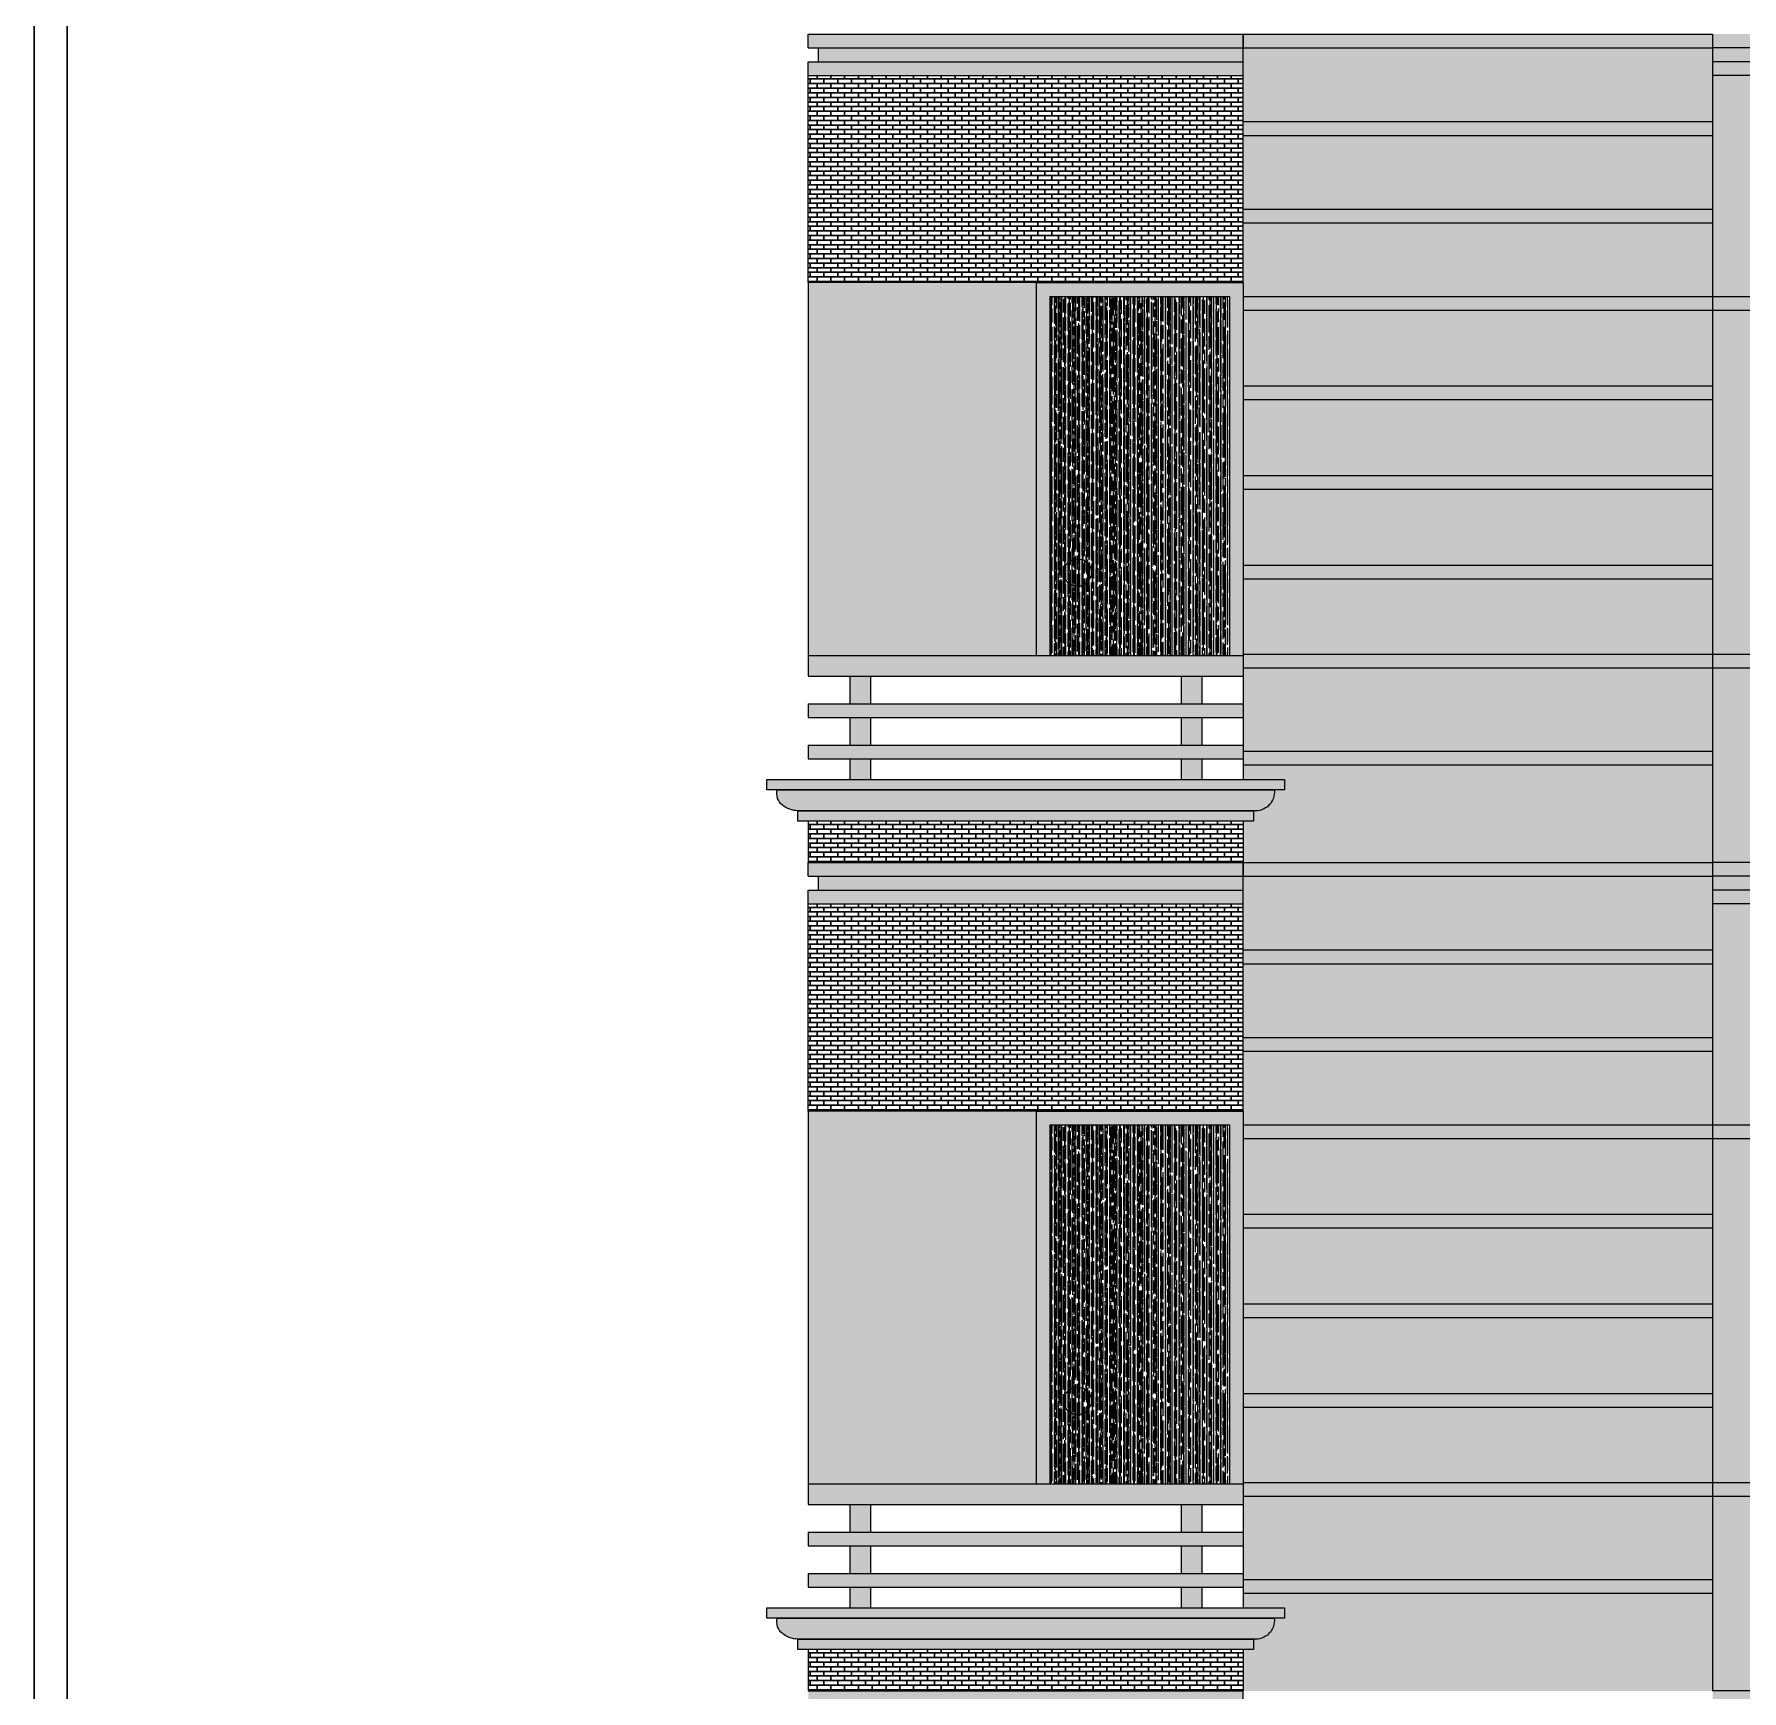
# Model space of a CAD drawing. Header units: inches. Extents: x -159432 to -126829, y -44881 to -40109.
# Drawn here: x -155936.7 to -155689.3, y -42388.6 to -42148.6 of the extents above; entities that cross this region are included whole.
import ezdxf

# ---------------------------------------------------------------- set-up
doc = ezdxf.new("R2010")
doc.units = ezdxf.units.IN
doc.header["$LTSCALE"] = 10
doc.header["$MEASUREMENT"] = 0
doc.linetypes.add('Solid', pattern=[0])
doc.layers.get('0').update_dxf_attribs({"color": 140, "lineweight": 25})
for name, color, linetype, lineweight in [('door', 123, 'Continuous', 25), ('ELEVATION', 153, 'Continuous', 25), ('FRAME', 4, 'Continuous', 13), ('H', 8, 'Continuous', 15), ('h2', 165, 'Continuous', 30), ('line', 134, 'Continuous', 30), ('RAIL', 134, 'Continuous', 30)]:
    doc.layers.add(name, color=color, linetype=linetype, lineweight=lineweight)
doc.layers.add('WAL', color=7, linetype='Continuous')
pattern_1 = [(180, (-308479.2917, -617.88014), (-2e-15, 0.66675), []), (90, (-308479.2917, -617.8801), (1, 0.66675), [0.66675, -0.66675])]
pattern_2 = [(180, (-308479.2917, -497.88014), (-2e-15, 0.66675), []), (90, (-308479.2917, -497.8801), (1, 0.66675), [0.66675, -0.66675])]

msp = doc.modelspace()

# ---------------------------------------------------------------- hatches: boundary and pattern name
at = {"ltscale": 2, "true_color": 0xff6461}
h = msp.add_hatch(color=11, dxfattribs=at)
h.set_gradient(color1=(162, 54, 32), color2=(214, 74, 46), one_color=1, tint=0.51)
h.paths.add_polyline_path([(-155824.55844, -42238.58976), (-155791.55844, -42238.58976), (-155791.55844, -42184.58976), (-155824.55828, -42184.58976)])
h = msp.add_hatch(color=11, dxfattribs=at)
h.set_gradient(color1=(159, 78, 145), color2=(173, 88, 158), one_color=1, tint=0.51)
h.paths.add_polyline_path([(-155693.55844, -42238.44568), (-155681.55844, -42238.44568), (-155681.55844, -42188.58682), (-155693.55844, -42188.58681)])
h.paths.add_polyline_path([(-155545.55844, -42216.44265), (-155545.55844, -42238.44561), (-155521.55844, -42238.44561), (-155521.55844, -42216.44265)])
h = msp.add_hatch(color=11, dxfattribs=at)
h.set_gradient(color1=(162, 54, 32), color2=(214, 74, 46), one_color=1, tint=0.51)
h.paths.add_polyline_path([(-155824.55853, -42241.58976), (-155761.55853, -42241.58976), (-155761.55844, -42238.58976), (-155824.55844, -42238.58976)])
h = msp.add_hatch(color=11, dxfattribs=at)
h.set_gradient(color1=(162, 54, 32), color2=(214, 74, 46), one_color=1, tint=0.51)
h.paths.add_polyline_path([(-155815.55853, -42241.58976), (-155815.55864, -42245.58976), (-155818.55864, -42245.58976), (-155818.55853, -42241.58976)])
h.paths.add_polyline_path([(-155815.5587, -42247.58976), (-155815.55882, -42251.58976), (-155818.55882, -42251.58976), (-155818.5587, -42247.58976)])
h.paths.add_polyline_path([(-155818.55888, -42253.58976), (-155815.55888, -42253.58976), (-155815.55896, -42256.57008), (-155818.55896, -42256.56999)])
h.paths.add_polyline_path([(-155770.55865, -42245.58976), (-155770.55853, -42241.58976), (-155767.55853, -42241.58976), (-155767.55865, -42245.58976)])
h.paths.add_polyline_path([(-155770.5587, -42247.58976), (-155767.5587, -42247.58976), (-155767.55882, -42251.58976), (-155770.55882, -42251.58976)])
h.paths.add_polyline_path([(-155767.55888, -42253.58976), (-155767.55897, -42256.57148), (-155770.55897, -42256.57139), (-155770.55888, -42253.58976)])
h = msp.add_hatch(color=11, dxfattribs=at)
h.set_gradient(color1=(162, 54, 32), color2=(214, 74, 46), one_color=1, tint=0.51)
h.paths.add_polyline_path([(-155824.5587, -42247.58976), (-155761.5587, -42247.58976), (-155761.55865, -42245.58976), (-155824.55864, -42245.58976)])
h.paths.add_polyline_path([(-155824.55888, -42253.58976), (-155761.55888, -42253.58976), (-155761.55882, -42251.58976), (-155824.55882, -42251.58976)])
h = msp.add_hatch(color=11, dxfattribs=at)
h.set_gradient(color1=(162, 54, 32), color2=(214, 74, 46), one_color=1, tint=0.51)
h.paths.add_polyline_path([(-155824.55844, -42358.58976), (-155791.55844, -42358.58976), (-155791.55844, -42304.58976), (-155824.55828, -42304.58976)])
h = msp.add_hatch(color=11, dxfattribs=at)
h.set_gradient(color1=(159, 78, 145), color2=(173, 88, 158), one_color=1, tint=0.51)
h.paths.add_polyline_path([(-155693.55844, -42358.44568), (-155681.55844, -42358.44568), (-155681.55844, -42308.58682), (-155693.55844, -42308.58681)])
h.paths.add_polyline_path([(-155545.55844, -42336.44265), (-155545.55844, -42358.44561), (-155521.55844, -42358.44561), (-155521.55844, -42336.44265)])
h = msp.add_hatch(color=11, dxfattribs=at)
h.set_gradient(color1=(162, 54, 32), color2=(214, 74, 46), one_color=1, tint=0.51)
h.paths.add_polyline_path([(-155824.55853, -42361.58976), (-155761.55853, -42361.58976), (-155761.55844, -42358.58976), (-155824.55844, -42358.58976)])
h = msp.add_hatch(color=11, dxfattribs=at)
h.set_gradient(color1=(162, 54, 32), color2=(214, 74, 46), one_color=1, tint=0.51)
h.paths.add_polyline_path([(-155815.55853, -42361.58976), (-155815.55864, -42365.58976), (-155818.55864, -42365.58976), (-155818.55853, -42361.58976)])
h.paths.add_polyline_path([(-155815.5587, -42367.58976), (-155815.55882, -42371.58976), (-155818.55882, -42371.58976), (-155818.5587, -42367.58976)])
h.paths.add_polyline_path([(-155818.55888, -42373.58976), (-155815.55888, -42373.58976), (-155815.55896, -42376.57008), (-155818.55896, -42376.56999)])
h.paths.add_polyline_path([(-155770.55865, -42365.58976), (-155770.55853, -42361.58976), (-155767.55853, -42361.58976), (-155767.55865, -42365.58976)])
h.paths.add_polyline_path([(-155770.5587, -42367.58976), (-155767.5587, -42367.58976), (-155767.55882, -42371.58976), (-155770.55882, -42371.58976)])
h.paths.add_polyline_path([(-155767.55888, -42373.58976), (-155767.55897, -42376.57148), (-155770.55897, -42376.57139), (-155770.55888, -42373.58976)])
h = msp.add_hatch(color=11, dxfattribs=at)
h.set_gradient(color1=(162, 54, 32), color2=(214, 74, 46), one_color=1, tint=0.51)
h.paths.add_polyline_path([(-155824.5587, -42367.58976), (-155761.5587, -42367.58976), (-155761.55865, -42365.58976), (-155824.55864, -42365.58976)])
h.paths.add_polyline_path([(-155824.55888, -42373.58976), (-155761.55888, -42373.58976), (-155761.55882, -42371.58976), (-155824.55882, -42371.58976)])
at = {"layer": 'door'}
h = msp.add_hatch(dxfattribs=at)
h.set_pattern_fill('AR-RROOF', color=256, scale=0.5, angle=90, style=0)
h.set_pattern_definition([(90, (-2694.8252, -497.88014), (-0.5, 1.1), [7.5, -1, 2.5, -0.5]), (90, (-2695.0752, -497.21514), (-0.665, -0.5), [1.5, -0.165, 3, -0.375]), (90, (-2695.25018, -497.63014), (-0.335, 2.6), [4, -0.7, 2, -0.5])])
h.paths.add_polyline_path([(-155789.55844, -42238.58976), (-155763.55844, -42238.58976), (-155763.55844, -42186.58976), (-155789.55844, -42186.58976)])
h = msp.add_hatch(dxfattribs=at)
h.set_pattern_fill('AR-RROOF', color=256, scale=0.5, angle=90, style=0)
h.set_pattern_definition([(90, (-2694.8252, -617.88014), (-0.5, 1.1), [7.5, -1, 2.5, -0.5]), (90, (-2695.0752, -617.21514), (-0.665, -0.5), [1.5, -0.165, 3, -0.375]), (90, (-2695.25018, -617.63014), (-0.335, 2.6), [4, -0.7, 2, -0.5])])
h.paths.add_polyline_path([(-155789.55844, -42358.58976), (-155763.55844, -42358.58976), (-155763.55844, -42306.58976), (-155789.55844, -42306.58976)])
at = {"layer": 'ELEVATION'}
for points in [[(-155761.55844, -42184.58976), (-155791.55844, -42184.58976), (-155791.55844, -42238.58976), (-155789.55844, -42238.58976), (-155789.55844, -42186.58976), (-155763.55844, -42186.58976), (-155763.55844, -42238.58976), (-155761.55844, -42238.58976)], [(-155761.55844, -42304.58976), (-155791.55844, -42304.58976), (-155791.55844, -42358.58976), (-155789.55844, -42358.58976), (-155789.55844, -42306.58976), (-155763.55844, -42306.58976), (-155763.55844, -42358.58976), (-155761.55844, -42358.58976)]]:
    msp.add_hatch(color=256, dxfattribs=at).paths.add_polyline_path(points)
at = {"layer": 'H'}
for color, points in [(6, [(-155823.05844, -42150.58976), (-155823.05844, -42152.58976), (-155761.55844, -42152.58976), (-155761.55844, -42150.58976)]), (6, [(-155521.55844, -42152.58976), (-155521.55844, -42150.58976), (-155693.55844, -42150.58976), (-155693.55844, -42152.58976)]), (192, [(-155757.83254, -42260.30078, 0.227815077), (-155757.05838, -42258.06966), (-155829.05864, -42258.06966, 0.284856201), (-155828.28485, -42260.30042, 0.172145475), (-155826.05873, -42261.09026), (-155760.0583, -42261.09023, 0.227815042)]), (6, [(-155823.05844, -42270.58976), (-155823.05844, -42272.58976), (-155761.55844, -42272.58976), (-155761.55844, -42270.58976)]), (6, [(-155521.55844, -42272.58976), (-155521.55844, -42270.58976), (-155693.55844, -42270.58976), (-155693.55844, -42272.58976)]), (192, [(-155757.83254, -42380.30078, 0.227815077), (-155757.05838, -42378.06966), (-155829.05864, -42378.06966, 0.284856201), (-155828.28485, -42380.30042, 0.172145475), (-155826.05873, -42381.09026), (-155760.0583, -42381.09023, 0.227815042)])]:
    msp.add_hatch(color=color, dxfattribs=at).paths.add_polyline_path(points)
at = {"layer": 'H', "lineweight": 13}
h = msp.add_hatch(color=3, dxfattribs=at)
h.paths.add_polyline_path([(-155693.55844, -42252.44565), (-155693.55844, -42240.44565), (-155761.5585, -42240.44565), (-155761.55853, -42241.58976), (-155761.55844, -42241.58976), (-155761.55844, -42252.44565)])
h.paths.add_polyline_path([(-155761.55844, -42227.51623), (-155761.55844, -42238.44568), (-155693.55844, -42238.44568), (-155693.55844, -42227.51623)])
h.paths.add_polyline_path([(-155693.55844, -42225.51623), (-155693.55844, -42214.51623), (-155761.55844, -42214.51623), (-155761.55844, -42225.51623)])
h.paths.add_polyline_path([(-155761.55844, -42201.51623), (-155761.55844, -42212.51623), (-155693.55844, -42212.51623), (-155693.55844, -42201.51623)])
h.paths.add_polyline_path([(-155761.55844, -42188.58673), (-155761.55844, -42199.51623), (-155693.55844, -42199.51623), (-155693.55844, -42188.58681)])
h.paths.add_polyline_path([(-155761.55844, -42175.9211), (-155761.55844, -42184.58976), (-155761.55844, -42186.58674), (-155693.55844, -42186.58681), (-155693.55844, -42175.9211)])
h.paths.add_polyline_path([(-155693.55844, -42173.9211), (-155693.55844, -42163.25543), (-155761.55844, -42163.25543), (-155761.55844, -42173.9211)])
h.paths.add_polyline_path([(-155693.55844, -42161.25543), (-155693.55844, -42150.58976), (-155761.55844, -42150.58976), (-155761.55844, -42154.58976), (-155761.55844, -42161.25543)])
for points in [[(-155761.55844, -42254.44565), (-155761.55844, -42256.56966), (-155755.55838, -42256.56966), (-155755.55838, -42258.06966), (-155757.05838, -42258.06966, -0.227814558), (-155757.83253, -42260.30078, -0.227815561), (-155760.0583, -42261.09023), (-155760.0583, -42262.59023), (-155761.55844, -42262.59023), (-155761.55844, -42268.58976), (-155693.55844, -42268.58976), (-155693.55844, -42254.44565)], [(-155761.55844, -42374.44565), (-155761.55844, -42376.56966), (-155755.55838, -42376.56966), (-155755.55838, -42378.06966), (-155757.05838, -42378.06966, -0.227814558), (-155757.83253, -42380.30078, -0.227815561), (-155760.0583, -42381.09023), (-155760.0583, -42382.59023), (-155761.55844, -42382.59023), (-155761.55844, -42388.58976), (-155693.55844, -42388.58976), (-155693.55844, -42374.44565)]]:
    msp.add_hatch(color=3, dxfattribs=at).paths.add_polyline_path(points)
at = {"layer": 'H'}
h = msp.add_hatch(color=6, dxfattribs=at)
h.paths.add_polyline_path([(-155830.55864, -42256.56966), (-155830.55864, -42258.06966), (-155755.55838, -42258.06966), (-155755.55838, -42256.56966)])
h.paths.add_polyline_path([(-155760.0583, -42262.59023), (-155760.0583, -42261.09023), (-155826.05873, -42261.09026), (-155826.05873, -42262.59026)])
at = {"layer": 'H', "lineweight": 13}
h = msp.add_hatch(color=3, dxfattribs=at)
h.paths.add_polyline_path([(-155693.55844, -42372.44565), (-155693.55844, -42360.44565), (-155761.5585, -42360.44565), (-155761.55853, -42361.58976), (-155761.55844, -42361.58976), (-155761.55844, -42372.44565)])
h.paths.add_polyline_path([(-155761.55844, -42347.51623), (-155761.55844, -42358.44568), (-155693.55844, -42358.44568), (-155693.55844, -42347.51623)])
h.paths.add_polyline_path([(-155693.55844, -42345.51623), (-155693.55844, -42334.51623), (-155761.55844, -42334.51623), (-155761.55844, -42345.51623)])
h.paths.add_polyline_path([(-155761.55844, -42321.51623), (-155761.55844, -42332.51623), (-155693.55844, -42332.51623), (-155693.55844, -42321.51623)])
h.paths.add_polyline_path([(-155761.55844, -42308.58673), (-155761.55844, -42319.51623), (-155693.55844, -42319.51623), (-155693.55844, -42308.58681)])
h.paths.add_polyline_path([(-155761.55844, -42295.9211), (-155761.55844, -42304.58976), (-155761.55844, -42306.58674), (-155693.55844, -42306.58681), (-155693.55844, -42295.9211)])
h.paths.add_polyline_path([(-155693.55844, -42293.9211), (-155693.55844, -42283.25543), (-155761.55844, -42283.25543), (-155761.55844, -42293.9211)])
h.paths.add_polyline_path([(-155693.55844, -42281.25543), (-155693.55844, -42270.58976), (-155761.55844, -42270.58976), (-155761.55844, -42274.58976), (-155761.55844, -42281.25543)])
at = {"layer": 'H'}
h = msp.add_hatch(color=6, dxfattribs=at)
h.paths.add_polyline_path([(-155830.55864, -42376.56966), (-155830.55864, -42378.06966), (-155755.55838, -42378.06966), (-155755.55838, -42376.56966)])
h.paths.add_polyline_path([(-155760.0583, -42382.59023), (-155760.0583, -42381.09023), (-155826.05873, -42381.09026), (-155826.05873, -42382.59026)])
at = {"layer": 'h2'}
h = msp.add_hatch(dxfattribs=at)
h.set_pattern_fill('AR-BRSTD', color=3, scale=0.25, angle=360, style=0)
h.set_pattern_definition(pattern_2)
h.paths.add_polyline_path([(-155791.55844, -42184.58976), (-155761.55844, -42184.58976), (-155761.55844, -42154.58976), (-155824.55844, -42154.58976), (-155824.55828, -42184.58976)])
h = msp.add_hatch(dxfattribs=at)
h.set_pattern_fill('AR-BRSTD', color=3, scale=0.25, angle=360, style=0)
h.set_pattern_definition(pattern_2)
h.paths.add_polyline_path([(-155761.55844, -42262.59017), (-155761.55844, -42268.58976), (-155824.55844, -42268.58976), (-155824.55873, -42262.58746)])
h = msp.add_hatch(dxfattribs=at)
h.set_pattern_fill('AR-BRSTD', color=3, scale=0.25, angle=360, style=0)
h.set_pattern_definition(pattern_1)
h.paths.add_polyline_path([(-155791.55844, -42304.58976), (-155761.55844, -42304.58976), (-155761.55844, -42274.58976), (-155824.55844, -42274.58976), (-155824.55828, -42304.58976)])
h = msp.add_hatch(dxfattribs=at)
h.set_pattern_fill('AR-BRSTD', color=3, scale=0.25, angle=360, style=0)
h.set_pattern_definition(pattern_1)
h.paths.add_polyline_path([(-155761.55844, -42382.59017), (-155761.55844, -42388.58976), (-155824.55844, -42388.58976), (-155824.55873, -42382.58746)])
at = {"layer": 'WAL'}
h = msp.add_hatch(color=256, dxfattribs=at)
h.set_gradient(color1=(0, 0, 255), color2=(41, 41, 255), one_color=1, tint=0.58)
h.paths.add_polyline_path([(-155824.55844, -42148.58976), (-155824.55844, -42150.58976), (-155761.55844, -42150.58976), (-155761.55844, -42148.58976)])
h.paths.add_polyline_path([(-155824.55844, -42152.58976), (-155824.55844, -42154.58976), (-155761.55844, -42154.58976), (-155761.55844, -42152.58976)])
h = msp.add_hatch(color=256, dxfattribs=at)
h.set_gradient(color1=(0, 0, 255), color2=(41, 41, 255), one_color=1, tint=0.58)
h.paths.add_polyline_path([(-155693.55844, -42150.58976), (-155693.55844, -42148.58976), (-155761.55844, -42148.58976), (-155761.55844, -42150.58976)])
h = msp.add_hatch(color=256, dxfattribs=at)
h.set_gradient(color1=(0, 0, 255), color2=(41, 41, 255), one_color=1, tint=0.58)
h.paths.add_polyline_path([(-155693.55844, -42148.58976), (-155693.55844, -42150.58976), (-155521.55844, -42150.58976), (-155521.55844, -42148.58976), (-155545.55844, -42148.58976)])
h.paths.add_polyline_path([(-155521.55844, -42154.58976), (-155521.55844, -42152.58976), (-155693.55844, -42152.58976), (-155693.55844, -42154.58976)])
h = msp.add_hatch(color=6, dxfattribs=at)
h.paths.add_polyline_path([(-155693.55844, -42186.58681), (-155681.55844, -42186.58682), (-155681.55844, -42154.58976), (-155693.55844, -42154.58976)])
h.paths.add_polyline_path([(-155693.55844, -42268.58976), (-155681.55844, -42268.58976), (-155681.55844, -42240.44565), (-155693.55844, -42240.44565)])
h.paths.add_polyline_path([(-155492.55844, -42186.58685), (-155480.55844, -42186.58685), (-155480.55844, -42154.58976), (-155492.55844, -42154.58976)])
h.paths.add_polyline_path([(-155480.55844, -42240.44563), (-155492.55844, -42240.44563), (-155492.55844, -42268.58976), (-155480.55844, -42268.58976)])
h.paths.add_polyline_path([(-155545.55844, -42180.58683), (-155521.55844, -42180.58683), (-155521.55844, -42154.58976), (-155545.55844, -42154.58976)])
h.paths.add_polyline_path([(-155521.55844, -42240.44563), (-155545.55844, -42240.44563), (-155545.55844, -42268.58976), (-155521.55844, -42268.58976)])
h = msp.add_hatch(color=256, dxfattribs=at)
h.set_gradient(color1=(0, 0, 255), color2=(41, 41, 255), one_color=1, tint=0.58)
h.paths.add_polyline_path([(-155693.55844, -42163.25543), (-155693.55844, -42161.25543), (-155761.55844, -42161.25543), (-155761.55844, -42163.25543)])
h = msp.add_hatch(color=256, dxfattribs=at)
h.set_gradient(color1=(0, 0, 255), color2=(41, 41, 255), one_color=1, tint=0.58)
h.paths.add_polyline_path([(-155693.55844, -42175.9211), (-155693.55844, -42173.9211), (-155761.55844, -42173.9211), (-155761.55844, -42175.9211)])
h = msp.add_hatch(color=256, dxfattribs=at)
h.set_gradient(color1=(0, 0, 255), color2=(41, 41, 255), one_color=1, tint=0.58)
h.paths.add_polyline_path([(-155693.55835, -42188.58677), (-155693.55835, -42186.58677), (-155761.55835, -42186.58677), (-155761.55835, -42188.58677)])
h = msp.add_hatch(color=256, dxfattribs=at)
h.set_gradient(color1=(0, 0, 255), color2=(41, 41, 255), one_color=1, tint=0.58)
h.paths.add_polyline_path([(-155693.55844, -42186.58681), (-155693.55844, -42188.58681), (-155681.55844, -42188.58682), (-155681.55844, -42186.58682)])
h.paths.add_polyline_path([(-155693.55844, -42238.44568), (-155693.55844, -42240.44565), (-155681.55844, -42240.44565), (-155681.55844, -42238.44568)])
h = msp.add_hatch(color=256, dxfattribs=at)
h.set_gradient(color1=(0, 0, 255), color2=(41, 41, 255), one_color=1, tint=0.58)
h.paths.add_polyline_path([(-155693.55844, -42201.51623), (-155693.55844, -42199.51623), (-155761.55844, -42199.51623), (-155761.55844, -42201.51623)])
h = msp.add_hatch(color=256, dxfattribs=at)
h.set_gradient(color1=(0, 0, 255), color2=(41, 41, 255), one_color=1, tint=0.58)
h.paths.add_polyline_path([(-155693.55844, -42214.51623), (-155693.55844, -42212.51623), (-155761.55844, -42212.51623), (-155761.55844, -42214.51623)])
h = msp.add_hatch(color=256, dxfattribs=at)
h.set_gradient(color1=(0, 0, 255), color2=(41, 41, 255), one_color=1, tint=0.58)
h.paths.add_polyline_path([(-155693.55844, -42227.51623), (-155693.55844, -42225.51623), (-155761.55844, -42225.51623), (-155761.55844, -42227.51623)])
h = msp.add_hatch(color=256, dxfattribs=at)
h.set_gradient(color1=(0, 0, 255), color2=(41, 41, 255), one_color=1, tint=0.58)
h.paths.add_polyline_path([(-155693.55844, -42240.44565), (-155693.55844, -42238.44565), (-155761.55844, -42238.44565), (-155761.55844, -42240.44565)])
h = msp.add_hatch(color=256, dxfattribs=at)
h.set_gradient(color1=(0, 0, 255), color2=(41, 41, 255), one_color=1, tint=0.58)
h.paths.add_polyline_path([(-155693.55844, -42254.44565), (-155693.55844, -42252.44565), (-155761.55844, -42252.44565), (-155761.55844, -42254.44565)])
h = msp.add_hatch(color=256, dxfattribs=at)
h.set_gradient(color1=(0, 0, 255), color2=(41, 41, 255), one_color=1, tint=0.58)
h.paths.add_polyline_path([(-155824.55844, -42268.58976), (-155824.55844, -42270.58976), (-155761.55844, -42270.58976), (-155761.55844, -42268.58976)])
h.paths.add_polyline_path([(-155824.55844, -42272.58976), (-155824.55844, -42274.58976), (-155761.55844, -42274.58976), (-155761.55844, -42272.58976)])
h = msp.add_hatch(color=256, dxfattribs=at)
h.set_gradient(color1=(0, 0, 255), color2=(41, 41, 255), one_color=1, tint=0.58)
h.paths.add_polyline_path([(-155693.55844, -42270.58976), (-155693.55844, -42268.58976), (-155761.55844, -42268.58976), (-155761.55844, -42270.58976)])
h = msp.add_hatch(color=256, dxfattribs=at)
h.set_gradient(color1=(0, 0, 255), color2=(41, 41, 255), one_color=1, tint=0.58)
h.paths.add_polyline_path([(-155693.55844, -42268.58976), (-155693.55844, -42270.58976), (-155521.55844, -42270.58976), (-155521.55844, -42268.58976), (-155545.55844, -42268.58976)])
h.paths.add_polyline_path([(-155521.55844, -42274.58976), (-155521.55844, -42272.58976), (-155693.55844, -42272.58976), (-155693.55844, -42274.58976)])
h = msp.add_hatch(color=6, dxfattribs=at)
h.paths.add_polyline_path([(-155693.55844, -42306.58681), (-155681.55844, -42306.58682), (-155681.55844, -42274.58976), (-155693.55844, -42274.58976)])
h.paths.add_polyline_path([(-155693.55844, -42388.58976), (-155681.55844, -42388.58976), (-155681.55844, -42360.44565), (-155693.55844, -42360.44565)])
h.paths.add_polyline_path([(-155492.55844, -42306.58685), (-155480.55844, -42306.58685), (-155480.55844, -42274.58976), (-155492.55844, -42274.58976)])
h.paths.add_polyline_path([(-155480.55844, -42360.44563), (-155492.55844, -42360.44563), (-155492.55844, -42388.58976), (-155480.55844, -42388.58976)])
h.paths.add_polyline_path([(-155545.55844, -42300.58683), (-155521.55844, -42300.58683), (-155521.55844, -42274.58976), (-155545.55844, -42274.58976)])
h.paths.add_polyline_path([(-155521.55844, -42360.44563), (-155545.55844, -42360.44563), (-155545.55844, -42388.58976), (-155521.55844, -42388.58976)])
h = msp.add_hatch(color=256, dxfattribs=at)
h.set_gradient(color1=(0, 0, 255), color2=(41, 41, 255), one_color=1, tint=0.58)
h.paths.add_polyline_path([(-155693.55844, -42283.25543), (-155693.55844, -42281.25543), (-155761.55844, -42281.25543), (-155761.55844, -42283.25543)])
h = msp.add_hatch(color=256, dxfattribs=at)
h.set_gradient(color1=(0, 0, 255), color2=(41, 41, 255), one_color=1, tint=0.58)
h.paths.add_polyline_path([(-155693.55844, -42295.9211), (-155693.55844, -42293.9211), (-155761.55844, -42293.9211), (-155761.55844, -42295.9211)])
h = msp.add_hatch(color=256, dxfattribs=at)
h.set_gradient(color1=(0, 0, 255), color2=(41, 41, 255), one_color=1, tint=0.58)
h.paths.add_polyline_path([(-155693.55835, -42308.58677), (-155693.55835, -42306.58677), (-155761.55835, -42306.58677), (-155761.55835, -42308.58677)])
h = msp.add_hatch(color=256, dxfattribs=at)
h.set_gradient(color1=(0, 0, 255), color2=(41, 41, 255), one_color=1, tint=0.58)
h.paths.add_polyline_path([(-155693.55844, -42306.58681), (-155693.55844, -42308.58681), (-155681.55844, -42308.58682), (-155681.55844, -42306.58682)])
h.paths.add_polyline_path([(-155693.55844, -42358.44568), (-155693.55844, -42360.44565), (-155681.55844, -42360.44565), (-155681.55844, -42358.44568)])
h = msp.add_hatch(color=256, dxfattribs=at)
h.set_gradient(color1=(0, 0, 255), color2=(41, 41, 255), one_color=1, tint=0.58)
h.paths.add_polyline_path([(-155693.55844, -42321.51623), (-155693.55844, -42319.51623), (-155761.55844, -42319.51623), (-155761.55844, -42321.51623)])
h = msp.add_hatch(color=256, dxfattribs=at)
h.set_gradient(color1=(0, 0, 255), color2=(41, 41, 255), one_color=1, tint=0.58)
h.paths.add_polyline_path([(-155693.55844, -42334.51623), (-155693.55844, -42332.51623), (-155761.55844, -42332.51623), (-155761.55844, -42334.51623)])
h = msp.add_hatch(color=256, dxfattribs=at)
h.set_gradient(color1=(0, 0, 255), color2=(41, 41, 255), one_color=1, tint=0.58)
h.paths.add_polyline_path([(-155693.55844, -42347.51623), (-155693.55844, -42345.51623), (-155761.55844, -42345.51623), (-155761.55844, -42347.51623)])
h = msp.add_hatch(color=256, dxfattribs=at)
h.set_gradient(color1=(0, 0, 255), color2=(41, 41, 255), one_color=1, tint=0.58)
h.paths.add_polyline_path([(-155693.55844, -42360.44565), (-155693.55844, -42358.44565), (-155761.55844, -42358.44565), (-155761.55844, -42360.44565)])
h = msp.add_hatch(color=256, dxfattribs=at)
h.set_gradient(color1=(0, 0, 255), color2=(41, 41, 255), one_color=1, tint=0.58)
h.paths.add_polyline_path([(-155693.55844, -42374.44565), (-155693.55844, -42372.44565), (-155761.55844, -42372.44565), (-155761.55844, -42374.44565)])
h = msp.add_hatch(color=256, dxfattribs=at)
h.set_gradient(color1=(0, 0, 255), color2=(41, 41, 255), one_color=1, tint=0.58)
h.paths.add_polyline_path([(-155824.55844, -42388.58976), (-155824.55844, -42390.58976), (-155761.55844, -42390.58976), (-155761.55844, -42388.58976)])
h.paths.add_polyline_path([(-155824.55844, -42392.58976), (-155824.55844, -42394.58976), (-155761.55844, -42394.58976), (-155761.55844, -42392.58976)])
h = msp.add_hatch(color=256, dxfattribs=at)
h.set_gradient(color1=(0, 0, 255), color2=(41, 41, 255), one_color=1, tint=0.58)
h.paths.add_polyline_path([(-155693.55844, -42388.58976), (-155693.55844, -42390.58976), (-155521.55844, -42390.58976), (-155521.55844, -42388.58976), (-155545.55844, -42388.58976)])
h.paths.add_polyline_path([(-155521.55844, -42394.58976), (-155521.55844, -42392.58976), (-155693.55844, -42392.58976), (-155693.55844, -42394.58976)])

# ---------------------------------------------------------------- linework, layer by layer
at = {"layer": 'door'}
for p, q in [((-155791.55844, -42184.58976), (-155761.55844, -42184.58976)), ((-155791.55844, -42184.58976), (-155791.55844, -42238.58976)), ((-155761.55844, -42184.58976), (-155761.55844, -42238.58976)), ((-155789.55844, -42186.58976), (-155763.55844, -42186.58976)), ((-155789.55844, -42186.58976), (-155789.55844, -42238.58976)), ((-155763.55844, -42186.58976), (-155763.55844, -42238.58976)), ((-155791.55844, -42304.58976), (-155761.55844, -42304.58976)), ((-155791.55844, -42304.58976), (-155791.55844, -42358.58976)), ((-155761.55844, -42304.58976), (-155761.55844, -42358.58976)), ((-155789.55844, -42306.58976), (-155763.55844, -42306.58976)), ((-155789.55844, -42306.58976), (-155789.55844, -42358.58976)), ((-155763.55844, -42306.58976), (-155763.55844, -42358.58976))]:
    msp.add_line(p, q, dxfattribs=at)
for centre in [(-155785.55844, -42226.58976), (-155785.55844, -42346.58976)]:
    msp.add_circle(centre, 2, dxfattribs=at)
at = {"layer": 'ELEVATION', "lineweight": 13}
for p, q in [((-155824.55844, -42148.58976), (-155761.55844, -42148.58976)), ((-155824.55844, -42150.58976), (-155824.55844, -42148.58976)), ((-155824.55844, -42150.58976), (-155761.55844, -42150.58976)), ((-155824.55844, -42150.58976), (-155761.55844, -42150.58976)), ((-155823.05844, -42152.58976), (-155823.05844, -42150.58976)), ((-155521.55844, -42150.58976), (-155693.55844, -42150.58976)), ((-155824.55844, -42154.58976), (-155824.55844, -42152.58976)), ((-155824.55844, -42152.58976), (-155761.55844, -42152.58976)), ((-155521.55844, -42152.58976), (-155693.55844, -42152.58976)), ((-155824.55844, -42154.58976), (-155761.55844, -42154.58976)), ((-155824.55828, -42184.58976), (-155824.55844, -42154.58976)), ((-155761.55844, -42184.58976), (-155761.55844, -42154.58976)), ((-155521.55844, -42154.58976), (-155693.55844, -42154.58976)), ((-155824.55873, -42262.58731), (-155824.55844, -42268.58976)), ((-155824.55844, -42268.58976), (-155761.55844, -42268.58976)), ((-155824.55844, -42270.58976), (-155824.55844, -42268.58976)), ((-155824.55844, -42268.58976), (-155761.55844, -42268.58976)), ((-155824.55844, -42268.58976), (-155761.55844, -42268.58976)), ((-155521.55844, -42268.58976), (-155693.55844, -42268.58976)), ((-155480.55844, -42268.58976), (-155693.55844, -42268.58976)), ((-155824.55844, -42270.58976), (-155761.55844, -42270.58976)), ((-155824.55844, -42270.58976), (-155761.55844, -42270.58976)), ((-155823.05844, -42272.58976), (-155823.05844, -42270.58976)), ((-155521.55844, -42270.58976), (-155693.55844, -42270.58976)), ((-155824.55844, -42274.58976), (-155824.55844, -42272.58976)), ((-155824.55844, -42272.58976), (-155761.55844, -42272.58976)), ((-155824.55844, -42274.58976), (-155761.55844, -42274.58976)), ((-155824.55828, -42304.58976), (-155824.55844, -42274.58976)), ((-155761.55844, -42304.58976), (-155761.55844, -42274.58976)), ((-155521.55844, -42272.58976), (-155693.55844, -42272.58976)), ((-155521.55844, -42274.58976), (-155693.55844, -42274.58976)), ((-155824.55873, -42382.58731), (-155824.55844, -42388.58976)), ((-155824.55844, -42388.58976), (-155761.55844, -42388.58976)), ((-155824.55844, -42388.58976), (-155761.55844, -42388.58976)), ((-155521.55844, -42388.58976), (-155693.55844, -42388.58976)), ((-155480.55844, -42388.58976), (-155693.55844, -42388.58976))]:
    msp.add_line(p, q, dxfattribs=at)
at = {"layer": 'ELEVATION'}
for p, q in [((-155761.55844, -42154.58976), (-155761.55844, -42148.58976)), ((-155761.55844, -42148.58976), (-155761.55844, -42150.58976)), ((-155693.55844, -42148.58976), (-155693.55844, -42268.58976)), ((-155824.55828, -42184.58976), (-155824.55844, -42238.58976)), ((-155791.55844, -42184.58976), (-155824.55828, -42184.58976)), ((-155761.55844, -42241.58976), (-155761.55844, -42256.56966)), ((-155761.55844, -42262.59008), (-155761.55844, -42268.58976)), ((-155761.55844, -42274.58976), (-155761.55844, -42268.58976)), ((-155761.55844, -42268.58976), (-155761.55844, -42270.58976)), ((-155693.55844, -42268.58976), (-155693.55844, -42388.58976)), ((-155824.55828, -42304.58976), (-155824.55844, -42358.58976)), ((-155791.55844, -42304.58976), (-155824.55828, -42304.58976)), ((-155761.55844, -42361.58976), (-155761.55844, -42376.56966)), ((-155761.55844, -42382.59008), (-155761.55844, -42388.58976)), ((-155761.55844, -42394.58976), (-155761.55844, -42388.58976))]:
    msp.add_line(p, q, dxfattribs=at)
at = {"layer": 'FRAME', "linetype": 'Solid', "lineweight": 20, "ltscale": 10}
for p, q in [((-155761.55844, -42148.58976), (-155693.55844, -42148.58976)), ((-155761.55844, -42150.58976), (-155693.55844, -42150.58976)), ((-155761.55844, -42268.58976), (-155693.55844, -42268.58976)), ((-155761.55844, -42270.58976), (-155693.55844, -42270.58976))]:
    msp.add_line(p, q, dxfattribs=at)
at = {"layer": 'FRAME', "lineweight": 13}
for p, q in [((-155761.55846, -42161.25543), (-155693.55846, -42161.25543)), ((-155761.55846, -42163.25543), (-155693.55846, -42163.25543)), ((-155761.55847, -42173.9211), (-155693.55847, -42173.9211)), ((-155761.55847, -42175.9211), (-155693.55847, -42175.9211)), ((-155761.55844, -42186.58674), (-155641.80435, -42186.58686)), ((-155761.55844, -42188.58673), (-155641.80435, -42188.58687)), ((-155761.55844, -42199.51623), (-155693.55844, -42199.51623)), ((-155761.55844, -42201.51623), (-155693.55844, -42201.51623)), ((-155761.55844, -42212.51623), (-155693.55844, -42212.51623)), ((-155761.55844, -42214.51623), (-155693.55844, -42214.51623)), ((-155761.55844, -42225.51623), (-155693.55844, -42225.51623)), ((-155761.55844, -42227.51623), (-155693.55844, -42227.51623)), ((-155681.55844, -42238.44568), (-155761.55844, -42238.44568)), ((-155681.55844, -42240.44565), (-155761.5585, -42240.44565)), ((-155761.55844, -42252.44565), (-155693.55844, -42252.44565)), ((-155761.55844, -42254.44565), (-155693.55844, -42254.44565)), ((-155761.55846, -42281.25543), (-155693.55846, -42281.25543)), ((-155761.55846, -42283.25543), (-155693.55846, -42283.25543)), ((-155761.55847, -42293.9211), (-155693.55847, -42293.9211)), ((-155761.55847, -42295.9211), (-155693.55847, -42295.9211)), ((-155761.55844, -42306.58674), (-155641.80435, -42306.58686)), ((-155761.55844, -42308.58673), (-155641.80435, -42308.58687)), ((-155761.55844, -42319.51623), (-155693.55844, -42319.51623)), ((-155761.55844, -42321.51623), (-155693.55844, -42321.51623)), ((-155761.55844, -42332.51623), (-155693.55844, -42332.51623)), ((-155761.55844, -42334.51623), (-155693.55844, -42334.51623)), ((-155761.55844, -42345.51623), (-155693.55844, -42345.51623)), ((-155761.55844, -42347.51623), (-155693.55844, -42347.51623)), ((-155681.55844, -42358.44568), (-155761.55844, -42358.44568)), ((-155681.55844, -42360.44565), (-155761.5585, -42360.44565)), ((-155761.55844, -42372.44565), (-155693.55844, -42372.44565)), ((-155761.55844, -42374.44565), (-155693.55844, -42374.44565))]:
    msp.add_line(p, q, dxfattribs=at)
at = {"layer": 'FRAME', "linetype": 'Solid', "lineweight": 20, "ltscale": 10}
for points in [[(-155755.55838, -42258.06966), (-155830.55864, -42258.06966), (-155830.55864, -42256.56966), (-155755.55838, -42256.56966), (-155755.55838, -42258.06966)], [(-155760.0583, -42262.59023), (-155826.05873, -42262.59026), (-155826.05873, -42261.09026), (-155760.0583, -42261.09023), (-155760.0583, -42262.59023)], [(-155755.55838, -42378.06966), (-155830.55864, -42378.06966), (-155830.55864, -42376.56966), (-155755.55838, -42376.56966), (-155755.55838, -42378.06966)], [(-155760.0583, -42382.59023), (-155826.05873, -42382.59026), (-155826.05873, -42381.09026), (-155760.0583, -42381.09023), (-155760.0583, -42382.59023)]]:
    msp.add_lwpolyline(points, dxfattribs=at)
for points in [[(-155760.0583, -42261.09023), (-155826.05873, -42261.09026, -0.172146674), (-155828.28486, -42260.30041, -0.284854216), (-155829.05864, -42258.06966), (-155757.05838, -42258.06966, -0.227814558), (-155757.83253, -42260.30078, -0.227815561), (-155760.0583, -42261.09023, -0.800140304)], [(-155760.0583, -42381.09023), (-155826.05873, -42381.09026, -0.172146674), (-155828.28486, -42380.30041, -0.284854216), (-155829.05864, -42378.06966), (-155757.05838, -42378.06966, -0.227814558), (-155757.83253, -42380.30078, -0.227815561), (-155760.0583, -42381.09023, -0.800140304)]]:
    msp.add_lwpolyline(points, format="xyb", dxfattribs=at)
at = {"layer": 'line'}
msp.add_lwpolyline([(-155936.68446, -41599.44139), (-155936.68446, -42690.29959), (-155211.1448, -42690.29959), (-155211.1448, -41599.44139)], close=True, dxfattribs=at)
msp.add_lwpolyline([(-155215.91446, -42620.12898), (-155215.91446, -41604.21105), (-155931.9148, -41604.21105), (-155931.9148, -42620.12898)], dxfattribs=at)
at = {"layer": 'RAIL', "lineweight": 13}
for p, q in [((-155824.55844, -42238.58976), (-155824.55853, -42241.58976)), ((-155824.55844, -42238.58976), (-155761.55844, -42238.58976)), ((-155761.55844, -42238.58976), (-155761.55853, -42241.58976)), ((-155824.55853, -42241.58976), (-155761.55844, -42241.58976)), ((-155818.55853, -42241.58976), (-155818.55864, -42245.58976)), ((-155815.55853, -42241.58976), (-155815.55864, -42245.58976)), ((-155770.55853, -42241.58976), (-155770.55865, -42245.58976)), ((-155767.55853, -42241.58976), (-155767.55865, -42245.58976)), ((-155824.55864, -42245.58976), (-155824.5587, -42247.58976)), ((-155824.5587, -42247.58976), (-155761.55844, -42247.58976)), ((-155824.55864, -42245.58976), (-155761.55844, -42245.58976)), ((-155818.5587, -42247.58976), (-155818.55882, -42251.58976)), ((-155815.5587, -42247.58976), (-155815.55882, -42251.58976)), ((-155770.5587, -42247.58976), (-155770.55882, -42251.58976)), ((-155767.5587, -42247.58976), (-155767.55882, -42251.58976)), ((-155761.55865, -42245.58976), (-155761.5587, -42247.58976)), ((-155824.55882, -42251.58976), (-155824.55888, -42253.58976)), ((-155824.55882, -42251.58976), (-155761.55844, -42251.58976)), ((-155761.55882, -42251.58976), (-155761.55888, -42253.58976)), ((-155824.55888, -42253.58976), (-155761.55844, -42253.58976)), ((-155818.55888, -42253.58976), (-155818.55896, -42256.56982)), ((-155815.55888, -42253.58976), (-155815.55896, -42256.56982)), ((-155770.55888, -42253.58976), (-155770.55897, -42256.57165)), ((-155767.55888, -42253.58976), (-155767.55897, -42256.57165)), ((-155824.55844, -42358.58976), (-155824.55853, -42361.58976)), ((-155824.55844, -42358.58976), (-155761.55844, -42358.58976)), ((-155761.55844, -42358.58976), (-155761.55853, -42361.58976)), ((-155824.55853, -42361.58976), (-155761.55844, -42361.58976)), ((-155818.55853, -42361.58976), (-155818.55864, -42365.58976)), ((-155815.55853, -42361.58976), (-155815.55864, -42365.58976)), ((-155770.55853, -42361.58976), (-155770.55865, -42365.58976)), ((-155767.55853, -42361.58976), (-155767.55865, -42365.58976)), ((-155824.55864, -42365.58976), (-155824.5587, -42367.58976)), ((-155824.55864, -42365.58976), (-155761.55844, -42365.58976)), ((-155761.55865, -42365.58976), (-155761.5587, -42367.58976)), ((-155824.5587, -42367.58976), (-155761.55844, -42367.58976)), ((-155818.5587, -42367.58976), (-155818.55882, -42371.58976)), ((-155815.5587, -42367.58976), (-155815.55882, -42371.58976)), ((-155770.5587, -42367.58976), (-155770.55882, -42371.58976)), ((-155767.5587, -42367.58976), (-155767.55882, -42371.58976)), ((-155824.55882, -42371.58976), (-155824.55888, -42373.58976)), ((-155824.55888, -42373.58976), (-155761.55844, -42373.58976)), ((-155824.55882, -42371.58976), (-155761.55844, -42371.58976)), ((-155818.55888, -42373.58976), (-155818.55896, -42376.56982)), ((-155815.55888, -42373.58976), (-155815.55896, -42376.56982)), ((-155770.55888, -42373.58976), (-155770.55897, -42376.57165)), ((-155767.55888, -42373.58976), (-155767.55897, -42376.57165)), ((-155761.55882, -42371.58976), (-155761.55888, -42373.58976))]:
    msp.add_line(p, q, dxfattribs=at)

doc.saveas('drawing.dxf')
